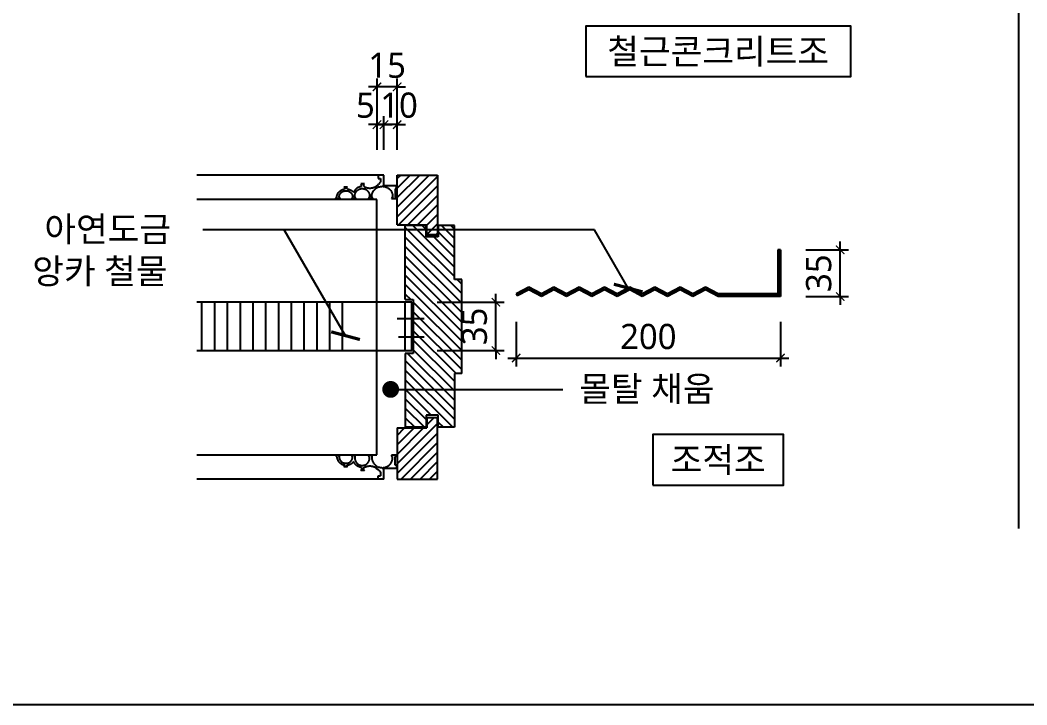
# Model space of a CAD drawing. Header units: inches. Extents: x 10 to 84110, y 29113 to 88513.
# Drawn here: x 15693 to 27660, y 29113 to 37258 of the extents above; entities that cross this region are included whole.
import ezdxf
from ezdxf.enums import TextEntityAlignment as Align

# ---------------------------------------------------------------- set-up
doc = ezdxf.new("R2010")
doc.units = ezdxf.units.IN
doc.header["$MEASUREMENT"] = 0
doc.layers.get('Defpoints').update_dxf_attribs({"color": 137})
for name, color, linetype in [('41', 7, 'Continuous'), ('DIM-INT', 7, 'Continuous'), ('ELE', 7, 'Continuous'), ('ELE-2', 2, 'Continuous'), ('ELE-7', 7, 'Continuous'), ('FF', 4, 'Continuous'), ('HATCH', 8, 'Continuous'), ('SYM-LEAD', 6, 'Continuous'), ('TEXT', 3, 'Continuous'), ('WA', 3, 'Continuous')]:
    doc.layers.add(name, color=color, linetype=linetype)
doc.styles.add('ARIAL', font='malgun.ttf')
doc.styles.add('굴림체(옥산)', font='malgun.ttf')
doc.styles.add('맑은고딕', font='malgun.ttf')
doc.dimstyles.new('CJA', dxfattribs={"dimscale": 300, "dimtxt": 2.7, "dimasz": 1, "dimexe": 2, "dimexo": 3, "dimgap": 1, "dimtad": 1, "dimdec": 0, "dimzin": 1, "dimdsep": 46, "dimlunit": 6, "dimtxsty": '굴림체(옥산)', "dimblk": 'CJDOT', "dimcen": 0.09, "dimdle": 1, "dimclrd": 256, "dimclre": 256, "dimclrt": 3, "dimadec": 0, "dimazin": 0, "dimtfac": 1, "dimtdec": 0, "dimtix": 1, "dimtmove": 2, "dimatfit": 3, "dimldrblk": 'CJDOT', "dimfxl": 1, "dimtolj": 1, "dimtzin": 1, "dimarcsym": 0})
doc.dimstyles.new('DIM-QD 1', dxfattribs={"dimtxt": 3, "dimasz": 1.5, "dimexe": 1, "dimexo": 0, "dimgap": 1, "dimtad": 1, "dimdec": 3, "dimdsep": 46, "dimtxsty": 'ARIAL', "dimblk1": 'ARCHTICK', "dimblk2": 'ARCHTICK', "dimsah": 1, "dimcen": 0, "dimclrd": 256, "dimclre": 256, "dimclrt": 3, "dimazin": 2, "dimtfac": 1, "dimtdec": 3, "dimtix": 1, "dimtmove": 2, "dimatfit": 3, "dimldrblk": 'ARCHTICK', "dimfxl": 1, "dimtolj": 1, "dimtzin": 0, "dimarcsym": 0})
pattern_1 = [(45, (8674.75, 340.36), (-56.56854, 56.56854), [])]

# ---------------------------------------------------------------- blocks, each defined once
blk = doc.blocks.new('_ARCHTICK')
at = {"color": 0, "linetype": 'ByBlock', "const_width": 0.15}
blk.add_lwpolyline([(-0.5, -0.5), (0.5, 0.5)], dxfattribs=at)
blk = doc.blocks.new('*D35')
at = {"layer": 'Defpoints', "color": 0, "transparency": 16777216}
for p in [(20351, 33903), (21348, 33903), (20351, 33327)]:
    blk.add_point(p, dxfattribs=at)
at = {"layer": 'DIM-INT', "color": 7, "lineweight": -2, "transparency": 16777216}
for p, q in [((21348, 33903), (21348, 34003)), ((20651, 33903), (21448, 33903)), ((21348, 33327), (21348, 33903)), ((20651, 33327), (21448, 33327)), ((21348, 33327), (21348, 33227))]:
    blk.add_line(p, q, dxfattribs=at)
at = {"layer": 'DIM-INT', "color": 7, "lineweight": -2, "transparency": 16777216, "xscale": 100, "yscale": 100, "zscale": 100}
for p, rotation in [((21348, 33903), 270), ((21348, 33327), 90)]:
    blk.add_blockref('_ARCHTICK', p, dxfattribs=dict(at, rotation=rotation))
at = {"layer": 'DIM-INT', "color": 3, "transparency": 16777216, "insert": (21093, 33615), "char_height": 300, "attachment_point": 5, "rotation": 90, "style": '맑은고딕'}
blk.add_mtext('\\A1;35', dxfattribs=at)
blk = doc.blocks.new('CJDOT')
blk.add_line((-2, 0), (2, 0))
at = {"const_width": 0.5}
blk.add_lwpolyline([(-0.25, 0, 1), (0.25, 0, 1)], format="xyb", close=True, dxfattribs=at)
blk = doc.blocks.new('*D36')
at = {"layer": 'Defpoints', "color": 0, "transparency": 16777216}
for p in [(24731, 34526), (25441, 34526), (24731, 33970)]:
    blk.add_point(p, dxfattribs=at)
at = {"layer": 'DIM-INT', "color": 7, "lineweight": -2, "transparency": 16777216}
for p, q in [((25441, 34526), (25441, 34626)), ((25031, 34526), (25541, 34526)), ((25441, 33970), (25441, 34526)), ((25031, 33970), (25541, 33970)), ((25441, 33970), (25441, 33870))]:
    blk.add_line(p, q, dxfattribs=at)
at = {"layer": 'DIM-INT', "color": 7, "lineweight": -2, "transparency": 16777216, "xscale": 100, "yscale": 100, "zscale": 100}
for p, rotation in [((25441, 34526), 270), ((25441, 33970), 90)]:
    blk.add_blockref('_ARCHTICK', p, dxfattribs=dict(at, rotation=rotation))
at = {"layer": 'DIM-INT', "color": 3, "transparency": 16777216, "insert": (25186, 34248), "char_height": 300, "attachment_point": 5, "rotation": 90, "style": '맑은고딕'}
blk.add_mtext('\\A1;35', dxfattribs=at)
blk = doc.blocks.new('*D37')
at = {"layer": 'Defpoints', "color": 0, "transparency": 16777216}
for p in [(21589, 33970), (24731, 33970), (24731, 33239)]:
    blk.add_point(p, dxfattribs=at)
at = {"layer": 'DIM-INT', "color": 7, "lineweight": -2, "transparency": 16777216}
for p, q in [((21589, 33670), (21589, 33139)), ((24731, 33670), (24731, 33139)), ((21489, 33239), (24831, 33239))]:
    blk.add_line(p, q, dxfattribs=at)
at = {"layer": 'DIM-INT', "color": 7, "lineweight": -2, "transparency": 16777216, "xscale": 100, "yscale": 100, "zscale": 100, "rotation": 180}
blk.add_blockref('_ARCHTICK', (21589, 33239), dxfattribs=at)
at = {"layer": 'DIM-INT', "color": 7, "lineweight": -2, "transparency": 16777216, "xscale": 100, "yscale": 100, "zscale": 100}
blk.add_blockref('_ARCHTICK', (24731, 33239), dxfattribs=at)
at = {"layer": 'DIM-INT', "color": 3, "transparency": 16777216, "insert": (23160, 33493), "char_height": 300, "attachment_point": 5, "style": '맑은고딕'}
blk.add_mtext('\\A1;200', dxfattribs=at)
blk = doc.blocks.new('*D40')
at = {"layer": 'Defpoints', "color": 0, "transparency": 16777216}
for p in [(20017, 36015), (19935, 35415), (20017, 35415)]:
    blk.add_point(p, dxfattribs=at)
at = {"layer": 'DIM-INT', "color": 7, "lineweight": -2, "transparency": 16777216}
for p, q in [((19935, 35715), (19935, 36115)), ((20017, 35715), (20017, 36115)), ((19935, 36015), (19835, 36015)), ((19935, 36015), (20017, 36015)), ((20017, 36015), (20117, 36015))]:
    blk.add_line(p, q, dxfattribs=at)
at = {"layer": 'DIM-INT', "color": 7, "lineweight": -2, "transparency": 16777216, "xscale": 100, "yscale": 100, "zscale": 100}
blk.add_blockref('_ARCHTICK', (19935, 36015), dxfattribs=at)
at = {"layer": 'DIM-INT', "color": 7, "lineweight": -2, "transparency": 16777216, "xscale": 100, "yscale": 100, "zscale": 100, "rotation": 180}
blk.add_blockref('_ARCHTICK', (20017, 36015), dxfattribs=at)
at = {"layer": 'DIM-INT', "color": 3, "transparency": 16777216, "insert": (19797, 36245), "char_height": 300, "attachment_point": 5, "style": '맑은고딕'}
blk.add_mtext('\\A1;5', dxfattribs=at)
blk = doc.blocks.new('*D41')
at = {"layer": 'Defpoints', "color": 0, "transparency": 16777216}
for p in [(20017, 36015), (20017, 35415), (20175, 35415)]:
    blk.add_point(p, dxfattribs=at)
at = {"layer": 'DIM-INT', "color": 7, "lineweight": -2, "transparency": 16777216}
for p, q in [((20017, 35715), (20017, 36115)), ((20175, 35715), (20175, 36115)), ((20017, 36015), (19917, 36015)), ((20175, 36015), (20017, 36015)), ((20175, 36015), (20275, 36015))]:
    blk.add_line(p, q, dxfattribs=at)
at = {"layer": 'DIM-INT', "color": 7, "lineweight": -2, "transparency": 16777216, "xscale": 100, "yscale": 100, "zscale": 100}
blk.add_blockref('_ARCHTICK', (20017, 36015), dxfattribs=at)
at = {"layer": 'DIM-INT', "color": 7, "lineweight": -2, "transparency": 16777216, "xscale": 100, "yscale": 100, "zscale": 100, "rotation": 180}
blk.add_blockref('_ARCHTICK', (20175, 36015), dxfattribs=at)
at = {"layer": 'DIM-INT', "color": 3, "transparency": 16777216, "insert": (20197, 36245), "char_height": 300, "attachment_point": 5, "style": '맑은고딕'}
blk.add_mtext('\\A1;10', dxfattribs=at)
blk = doc.blocks.new('*D42')
at = {"layer": 'Defpoints', "color": 0, "transparency": 16777216}
for p in [(19935, 36465), (19935, 35415), (20175, 35415)]:
    blk.add_point(p, dxfattribs=at)
at = {"layer": 'DIM-INT', "color": 7, "lineweight": -2, "transparency": 16777216}
for p, q in [((19935, 35715), (19935, 36565)), ((20175, 35715), (20175, 36565)), ((19935, 36465), (19835, 36465)), ((20175, 36465), (19935, 36465)), ((20175, 36465), (20275, 36465))]:
    blk.add_line(p, q, dxfattribs=at)
at = {"layer": 'DIM-INT', "color": 7, "lineweight": -2, "transparency": 16777216, "xscale": 100, "yscale": 100, "zscale": 100}
blk.add_blockref('_ARCHTICK', (19935, 36465), dxfattribs=at)
at = {"layer": 'DIM-INT', "color": 7, "lineweight": -2, "transparency": 16777216, "xscale": 100, "yscale": 100, "zscale": 100, "rotation": 180}
blk.add_blockref('_ARCHTICK', (20175, 36465), dxfattribs=at)
at = {"layer": 'DIM-INT', "color": 3, "transparency": 16777216, "insert": (20055, 36720), "char_height": 300, "attachment_point": 5, "style": '맑은고딕'}
blk.add_mtext('\\A1;15', dxfattribs=at)

msp = doc.modelspace()

# ---------------------------------------------------------------- hatches: boundary and pattern name
at = {"layer": 'HATCH'}
h = msp.add_hatch(dxfattribs=at)
h.set_pattern_fill('ANSI31', color=256, scale=640, style=0)
h.set_pattern_definition(pattern_1)
h.paths.add_polyline_path([(20654.6, 35414.6), (20654.6, 34702.6), (20526.6, 34702.6), (20526.6, 34822.6), (20174.6, 34822.6), (20174.6, 35414.6)])
h = msp.add_hatch(dxfattribs=at)
h.set_pattern_fill('ANSI31', color=256, scale=640, angle=90, style=0)
h.set_pattern_definition([(135, (8674.75, 340.36), (-56.56854, -56.56854), [])])
h.paths.add_polyline_path([(20942.6, 34174.6), (20854.6, 34174.6), (20854.6, 34814.6), (20662.6, 34814.6), (20662.6, 34678.6), (20518.6, 34678.6), (20518.6, 34814.6), (20270.6, 34814.6), (20270.6, 33934.6), (20366.6, 33934.6), (20366.6, 33294.6), (20270.6, 33294.6), (20270.6, 32414.6), (20518.6, 32414.6), (20518.6, 32558.6), (20662.6, 32558.6), (20662.6, 32414.6), (20854.6, 32414.6), (20854.6, 33054.6), (20942.6, 33054.6)])
h = msp.add_hatch(dxfattribs=at)
h.set_pattern_fill('ANSI31', color=256, scale=640, style=0)
h.set_pattern_definition(pattern_1)
h.paths.add_polyline_path([(20654.6, 31798.6), (20654.6, 32526.6), (20526.6, 32526.6), (20526.6, 32406.6), (20174.6, 32406.6), (20174.6, 31798.6)])

# ---------------------------------------------------------------- linework, layer by layer
at = {"layer": '41', "color": 7, "linetype": 'Continuous'}
for p, q in [((24730.5, 34526.2), (24699, 34526.2)), ((24699, 34526.2), (24699, 34001.9)), ((24730.5, 34526.2), (24730.5, 33970.4)), ((21738.8, 34080.8), (21588.8, 34001.9)), ((21588.8, 34001.9), (21601.8, 33977.2)), ((21738.8, 34049.3), (21601.8, 33977.2)), ((21888.8, 34001.9), (21738.8, 34080.8)), ((21888.8, 33970.4), (21738.8, 34049.3)), ((22038.7, 34080.8), (21888.8, 34001.9)), ((22038.7, 34049.3), (21888.8, 33970.4)), ((22188.7, 34001.9), (22038.7, 34080.8)), ((22188.7, 33970.4), (22038.7, 34049.3)), ((22338.7, 34080.8), (22188.7, 34001.9)), ((22338.7, 34049.3), (22188.7, 33970.4)), ((22488.7, 34001.9), (22338.7, 34080.8)), ((22488.7, 33970.4), (22338.7, 34049.3)), ((22638.6, 34080.8), (22488.7, 34001.9)), ((22638.6, 34049.3), (22488.7, 33970.4)), ((22788.6, 34001.9), (22638.6, 34080.8)), ((22788.6, 33970.4), (22638.6, 34049.3)), ((22938.6, 34080.8), (22788.6, 34001.9)), ((22938.6, 34049.3), (22788.6, 33970.4)), ((23088.6, 34001.9), (22938.6, 34080.8)), ((23088.6, 33970.4), (22938.6, 34049.3)), ((23238.6, 34080.8), (23088.6, 34001.9)), ((23238.6, 34049.3), (23088.6, 33970.4)), ((23388.6, 34001.9), (23238.6, 34080.8)), ((23388.6, 33970.4), (23238.6, 34049.3)), ((23538.6, 34080.8), (23388.6, 34001.9)), ((23538.6, 34049.3), (23388.6, 33970.4)), ((23688.6, 34001.9), (23538.6, 34080.8)), ((23688.6, 33970.4), (23538.6, 34049.3)), ((23838.6, 34080.8), (23688.6, 34001.9)), ((23838.6, 34049.3), (23688.6, 33970.4)), ((23988.5, 34001.9), (23838.6, 34080.8)), ((23988.5, 33970.4), (23838.6, 34049.3)), ((24699, 34001.9), (23988.5, 34001.9)), ((24730.5, 33970.4), (23988.5, 33970.4))]:
    msp.add_line(p, q, dxfattribs=at)
at = {"layer": '41', "color": 6, "linetype": 'Continuous'}
for p, q in [((24714.8, 33986.2), (24714.8, 34526.2)), ((21595.3, 33989.6), (21738.8, 34065.1)), ((21738.8, 34065.1), (21888.8, 33986.2)), ((21888.8, 33986.2), (22038.7, 34065.1)), ((22038.7, 34065.1), (22188.7, 33986.2)), ((22188.7, 33986.2), (22338.7, 34065.1)), ((22338.7, 34065.1), (22488.7, 33986.2)), ((22488.7, 33986.2), (22638.6, 34065.1)), ((22638.6, 34065.1), (22788.6, 33986.2)), ((22788.6, 33986.2), (22938.6, 34065.1)), ((22938.6, 34065.1), (23088.6, 33986.2)), ((23088.6, 33986.2), (23238.6, 34065.1)), ((23238.6, 34065.1), (23388.6, 33986.2)), ((23388.6, 33986.2), (23538.6, 34065.1)), ((23538.6, 34065.1), (23688.6, 33986.2)), ((23688.6, 33986.2), (23838.6, 34065.1)), ((23838.6, 34065.1), (23988.5, 33986.2)), ((23988.5, 33986.2), (24714.8, 33986.2))]:
    msp.add_line(p, q, dxfattribs=at)
at = {"layer": 'DIM-INT'}
msp.add_lwpolyline([(84109.5, 29112.7), (9.5, 29112.7), (9.5, 88512.7), (84109.5, 88512.7)], close=True, dxfattribs=at)
at = {"layer": 'ELE'}
for p, q in [((20014.6, 35414.6), (17794.6, 35414.6)), ((20014.6, 31798.6), (17794.6, 31798.6))]:
    msp.add_line(p, q, dxfattribs=at)
at = {"layer": 'ELE-2'}
msp.add_line((27559.5, 84412.7), (27559.5, 31212.7), dxfattribs=at)
at = {"layer": 'ELE-7'}
for points in [[(22415.5, 36586), (25565.5, 36586), (25565.5, 37186), (22415.5, 37186), (22415.5, 36586)], [(23215.5, 31728), (24765.5, 31728), (24765.5, 32328), (23215.5, 32328), (23215.5, 31728)]]:
    msp.add_lwpolyline(points, dxfattribs=at)
at = {"layer": 'FF', "color": 6}
for p, q in [((19742.6, 35310.6), (19750.6, 35298.6)), ((19786.6, 35310.6), (19742.6, 35310.6)), ((19774.6, 35298.6), (19786.6, 35310.6)), ((19946.6, 35298.6), (19954.6, 35302.6)), ((19950.6, 35414.6), (19950.6, 35374.6)), ((20014.6, 35414.6), (19950.6, 35414.6)), ((19950.6, 35374.6), (19974.6, 35374.6)), ((19954.6, 35302.6), (19958.6, 35310.6)), ((19958.6, 35310.6), (19962.6, 35314.6)), ((19962.6, 35314.6), (19966.6, 35318.6)), ((19966.6, 35318.6), (19970.6, 35326.6)), ((19970.6, 35326.6), (19974.6, 35330.6)), ((19974.6, 35374.6), (19974.6, 35330.6)), ((20014.6, 35286.6), (20014.6, 35414.6)), ((19462.6, 35174.6), (19466.6, 35182.6)), ((19466.6, 35186.6), (19470.6, 35190.6)), ((19466.6, 35182.6), (19466.6, 35186.6)), ((19470.6, 35194.6), (19474.6, 35202.6)), ((19470.6, 35190.6), (19470.6, 35194.6)), ((19474.6, 35202.6), (19478.6, 35206.6)), ((19478.6, 35206.6), (19482.6, 35210.6)), ((19482.6, 35210.6), (19486.6, 35214.6)), ((19486.6, 35214.6), (19490.6, 35218.6)), ((19490.6, 35218.6), (19494.6, 35222.6)), ((19490.6, 35178.6), (19494.6, 35182.6)), ((19494.6, 35222.6), (19498.6, 35226.6)), ((19494.6, 35186.6), (19498.6, 35190.6)), ((19494.6, 35182.6), (19494.6, 35186.6)), ((19498.6, 35226.6), (19502.6, 35226.6)), ((19498.6, 35190.6), (19498.6, 35194.6)), ((19498.6, 35194.6), (19502.6, 35194.6)), ((19502.6, 35226.6), (19506.6, 35230.6)), ((19502.6, 35194.6), (19506.6, 35198.6)), ((19506.6, 35230.6), (19510.6, 35234.6)), ((19506.6, 35202.6), (19510.6, 35206.6)), ((19506.6, 35198.6), (19506.6, 35202.6)), ((19510.6, 35234.6), (19514.6, 35238.6)), ((19510.6, 35206.6), (19514.6, 35206.6)), ((19514.6, 35238.6), (19518.6, 35238.6)), ((19514.6, 35210.6), (19518.6, 35214.6)), ((19514.6, 35206.6), (19514.6, 35210.6)), ((19518.6, 35238.6), (19522.6, 35242.6)), ((19518.6, 35214.6), (19522.6, 35214.6)), ((19522.6, 35242.6), (19530.6, 35242.6)), ((19522.6, 35214.6), (19526.6, 35218.6)), ((19526.6, 35218.6), (19530.6, 35218.6)), ((19530.6, 35242.6), (19534.6, 35246.6)), ((19530.6, 35218.6), (19534.6, 35222.6)), ((19534.6, 35246.6), (19546.6, 35246.6)), ((19534.6, 35222.6), (19542.6, 35222.6)), ((19542.6, 35270.6), (19550.6, 35262.6)), ((19582.6, 35270.6), (19542.6, 35270.6)), ((19542.6, 35222.6), (19546.6, 35226.6)), ((19550.6, 35250.6), (19546.6, 35246.6)), ((19546.6, 35226.6), (19586.6, 35226.6)), ((19550.6, 35262.6), (19550.6, 35250.6)), ((19574.6, 35262.6), (19582.6, 35270.6)), ((19574.6, 35250.6), (19574.6, 35262.6)), ((19582.6, 35250.6), (19574.6, 35250.6)), ((19582.6, 35250.6), (19586.6, 35246.6)), ((19586.6, 35246.6), (19598.6, 35246.6)), ((19586.6, 35226.6), (19590.6, 35222.6)), ((19590.6, 35222.6), (19598.6, 35222.6)), ((19598.6, 35246.6), (19602.6, 35242.6)), ((19598.6, 35222.6), (19602.6, 35218.6)), ((19602.6, 35242.6), (19610.6, 35242.6)), ((19602.6, 35218.6), (19606.6, 35218.6)), ((19606.6, 35218.6), (19606.6, 35214.6)), ((19606.6, 35214.6), (19610.6, 35214.6)), ((19610.6, 35242.6), (19614.6, 35238.6)), ((19610.6, 35214.6), (19614.6, 35210.6)), ((19614.6, 35238.6), (19618.6, 35238.6)), ((19614.6, 35210.6), (19618.6, 35206.6)), ((19618.6, 35238.6), (19622.6, 35234.6)), ((19618.6, 35206.6), (19622.6, 35206.6)), ((19622.6, 35234.6), (19626.6, 35230.6)), ((19622.6, 35206.6), (19622.6, 35202.6)), ((19622.6, 35202.6), (19626.6, 35198.6)), ((19626.6, 35230.6), (19634.6, 35230.6)), ((19626.6, 35198.6), (19630.6, 35194.6)), ((19630.6, 35194.6), (19630.6, 35190.6)), ((19630.6, 35190.6), (19634.6, 35190.6)), ((19634.6, 35230.6), (19638.6, 35226.6)), ((19634.6, 35190.6), (19634.6, 35186.6)), ((19634.6, 35186.6), (19638.6, 35182.6)), ((19638.6, 35226.6), (19646.6, 35218.6)), ((19638.6, 35182.6), (19638.6, 35174.6)), ((19646.6, 35218.6), (19650.6, 35214.6)), ((19650.6, 35214.6), (19654.6, 35210.6)), ((19658.6, 35210.6), (19654.6, 35206.6)), ((19654.6, 35210.6), (19654.6, 35206.6)), ((19662.6, 35222.6), (19658.6, 35214.6)), ((19658.6, 35214.6), (19658.6, 35210.6)), ((19670.6, 35230.6), (19662.6, 35222.6)), ((19674.6, 35238.6), (19670.6, 35234.6)), ((19670.6, 35234.6), (19670.6, 35230.6)), ((19670.6, 35182.6), (19674.6, 35186.6)), ((19670.6, 35150.6), (19670.6, 35182.6)), ((19678.6, 35242.6), (19674.6, 35238.6)), ((19674.6, 35194.6), (19678.6, 35198.6)), ((19674.6, 35186.6), (19674.6, 35194.6)), ((19682.6, 35246.6), (19678.6, 35242.6)), ((19678.6, 35202.6), (19682.6, 35206.6)), ((19678.6, 35198.6), (19678.6, 35202.6)), ((19686.6, 35250.6), (19682.6, 35246.6)), ((19682.6, 35210.6), (19686.6, 35214.6)), ((19682.6, 35206.6), (19682.6, 35210.6)), ((19690.6, 35254.6), (19686.6, 35250.6)), ((19686.6, 35214.6), (19690.6, 35218.6)), ((19694.6, 35258.6), (19690.6, 35254.6)), ((19690.6, 35222.6), (19698.6, 35230.6)), ((19690.6, 35218.6), (19690.6, 35222.6)), ((19698.6, 35258.6), (19694.6, 35258.6)), ((19702.6, 35262.6), (19698.6, 35258.6)), ((19698.6, 35230.6), (19702.6, 35234.6)), ((19710.6, 35266.6), (19702.6, 35262.6)), ((19702.6, 35234.6), (19706.6, 35234.6)), ((19706.6, 35234.6), (19714.6, 35242.6)), ((19714.6, 35266.6), (19710.6, 35266.6)), ((19718.6, 35270.6), (19714.6, 35266.6)), ((19714.6, 35242.6), (19718.6, 35242.6)), ((19722.6, 35270.6), (19718.6, 35270.6)), ((19718.6, 35242.6), (19722.6, 35246.6)), ((19730.6, 35274.6), (19722.6, 35270.6)), ((19722.6, 35246.6), (19726.6, 35246.6)), ((19726.6, 35246.6), (19730.6, 35250.6)), ((19738.6, 35274.6), (19730.6, 35274.6)), ((19730.6, 35250.6), (19742.6, 35250.6)), ((19746.6, 35278.6), (19738.6, 35274.6)), ((19742.6, 35250.6), (19746.6, 35254.6)), ((19750.6, 35278.6), (19746.6, 35278.6)), ((19746.6, 35254.6), (19770.6, 35254.6)), ((19750.6, 35278.6), (19750.6, 35298.6)), ((19770.6, 35254.6), (19774.6, 35250.6)), ((19774.6, 35298.6), (19774.6, 35290.6)), ((19774.6, 35290.6), (19778.6, 35286.6)), ((19774.6, 35250.6), (19786.6, 35250.6)), ((19778.6, 35286.6), (19778.6, 35282.6)), ((19778.6, 35282.6), (19782.6, 35278.6)), ((19782.6, 35278.6), (19786.6, 35278.6)), ((19786.6, 35278.6), (19786.6, 35274.6)), ((19786.6, 35274.6), (19790.6, 35274.6)), ((19786.6, 35250.6), (19794.6, 35246.6)), ((19790.6, 35274.6), (19790.6, 35270.6)), ((19790.6, 35270.6), (19798.6, 35270.6)), ((19794.6, 35246.6), (19798.6, 35246.6)), ((19798.6, 35270.6), (19806.6, 35266.6)), ((19798.6, 35246.6), (19802.6, 35242.6)), ((19802.6, 35242.6), (19806.6, 35242.6)), ((19806.6, 35266.6), (19814.6, 35266.6)), ((19806.6, 35242.6), (19810.6, 35238.6)), ((19810.6, 35238.6), (19814.6, 35234.6)), ((19814.6, 35266.6), (19818.6, 35262.6)), ((19814.6, 35234.6), (19818.6, 35230.6)), ((19818.6, 35262.6), (19834.6, 35262.6)), ((19818.6, 35230.6), (19822.6, 35226.6)), ((19822.6, 35226.6), (19830.6, 35218.6)), ((19830.6, 35218.6), (19830.6, 35214.6)), ((19830.6, 35214.6), (19834.6, 35210.6)), ((19834.6, 35262.6), (19838.6, 35258.6)), ((19834.6, 35210.6), (19838.6, 35206.6)), ((19838.6, 35258.6), (19862.6, 35258.6)), ((19838.6, 35206.6), (19838.6, 35202.6)), ((19838.6, 35202.6), (19842.6, 35198.6)), ((19842.6, 35198.6), (19842.6, 35190.6)), ((19842.6, 35190.6), (19846.6, 35186.6)), ((19846.6, 35186.6), (19846.6, 35150.6)), ((19862.6, 35258.6), (19866.6, 35262.6)), ((19866.6, 35262.6), (19882.6, 35262.6)), ((19874.6, 35182.6), (19878.6, 35186.6)), ((19874.6, 35150.6), (19874.6, 35182.6)), ((19878.6, 35194.6), (19882.6, 35198.6)), ((19878.6, 35186.6), (19878.6, 35194.6)), ((19882.6, 35262.6), (19890.6, 35266.6)), ((19882.6, 35202.6), (19886.6, 35210.6)), ((19882.6, 35198.6), (19882.6, 35202.6)), ((19886.6, 35214.6), (19890.6, 35218.6)), ((19886.6, 35210.6), (19886.6, 35214.6)), ((19890.6, 35266.6), (19894.6, 35266.6)), ((19890.6, 35218.6), (19894.6, 35226.6)), ((19894.6, 35266.6), (19902.6, 35270.6)), ((19894.6, 35226.6), (19898.6, 35230.6)), ((19898.6, 35230.6), (19902.6, 35234.6)), ((19902.6, 35270.6), (19906.6, 35270.6)), ((19902.6, 35234.6), (19906.6, 35238.6)), ((19906.6, 35270.6), (19914.6, 35274.6)), ((19906.6, 35238.6), (19910.6, 35242.6)), ((19910.6, 35242.6), (19914.6, 35246.6)), ((19914.6, 35274.6), (19922.6, 35278.6)), ((19914.6, 35246.6), (19918.6, 35250.6)), ((19918.6, 35250.6), (19922.6, 35254.6)), ((19922.6, 35278.6), (19926.6, 35282.6)), ((19922.6, 35254.6), (19926.6, 35258.6)), ((19926.6, 35282.6), (19930.6, 35286.6)), ((19926.6, 35258.6), (19930.6, 35262.6)), ((19930.6, 35286.6), (19938.6, 35290.6)), ((19930.6, 35262.6), (19938.6, 35266.6)), ((19938.6, 35290.6), (19942.6, 35294.6)), ((19938.6, 35266.6), (19942.6, 35266.6)), ((19942.6, 35294.6), (19946.6, 35298.6)), ((19942.6, 35266.6), (19946.6, 35270.6)), ((19946.6, 35270.6), (19954.6, 35274.6)), ((19954.6, 35274.6), (19966.6, 35274.6)), ((19966.6, 35274.6), (19970.6, 35278.6)), ((19970.6, 35278.6), (19990.6, 35278.6)), ((19990.6, 35278.6), (19994.6, 35282.6)), ((19994.6, 35282.6), (20002.6, 35282.6)), ((20002.6, 35282.6), (20006.6, 35278.6)), ((20006.6, 35278.6), (20026.6, 35278.6)), ((20174.6, 35286.6), (20014.6, 35286.6)), ((20026.6, 35278.6), (20030.6, 35274.6)), ((20030.6, 35274.6), (20034.6, 35274.6)), ((20034.6, 35274.6), (20042.6, 35270.6)), ((20042.6, 35270.6), (20046.6, 35270.6)), ((20046.6, 35270.6), (20054.6, 35266.6)), ((20054.6, 35266.6), (20058.6, 35266.6)), ((20058.6, 35266.6), (20066.6, 35258.6)), ((20066.6, 35258.6), (20074.6, 35254.6)), ((20074.6, 35254.6), (20078.6, 35250.6)), ((20078.6, 35250.6), (20082.6, 35246.6)), ((20082.6, 35246.6), (20086.6, 35242.6)), ((20086.6, 35242.6), (20090.6, 35238.6)), ((20090.6, 35238.6), (20094.6, 35234.6)), ((20094.6, 35234.6), (20098.6, 35230.6)), ((20098.6, 35230.6), (20102.6, 35222.6)), ((20102.6, 35222.6), (20102.6, 35218.6)), ((20102.6, 35218.6), (20106.6, 35214.6)), ((20106.6, 35214.6), (20110.6, 35206.6)), ((20110.6, 35206.6), (20110.6, 35202.6)), ((20110.6, 35202.6), (20114.6, 35198.6)), ((20114.6, 35198.6), (20114.6, 35190.6)), ((20114.6, 35190.6), (20118.6, 35186.6)), ((20118.6, 35186.6), (20118.6, 35150.6)), ((20166.6, 35250.6), (20150.6, 35250.6)), ((20150.6, 35250.6), (20150.6, 35150.6)), ((20166.6, 35250.6), (20166.6, 35286.6)), ((19458.6, 35150.6), (19442.6, 35130.6)), ((19494.6, 35130.6), (19442.6, 35130.6)), ((19458.6, 35166.6), (19462.6, 35170.6)), ((19458.6, 35150.6), (19458.6, 35166.6)), ((19462.6, 35170.6), (19462.6, 35174.6)), ((19486.6, 35166.6), (19490.6, 35170.6)), ((19486.6, 35150.6), (19486.6, 35166.6)), ((19486.6, 35150.6), (19494.6, 35130.6)), ((19490.6, 35170.6), (19490.6, 35178.6)), ((19642.6, 35150.6), (19634.6, 35130.6)), ((19678.6, 35130.6), (19634.6, 35130.6)), ((19638.6, 35174.6), (19642.6, 35170.6)), ((19642.6, 35170.6), (19642.6, 35150.6)), ((19670.6, 35150.6), (19678.6, 35130.6)), ((19846.6, 35150.6), (19834.6, 35130.6)), ((19882.6, 35130.6), (19834.6, 35130.6)), ((19874.6, 35150.6), (19882.6, 35130.6)), ((20118.6, 35150.6), (20106.6, 35130.6)), ((20166.6, 35130.6), (20106.6, 35130.6)), ((20150.6, 35150.6), (20166.6, 35130.6)), ((19458.6, 32062.6), (19442.6, 32082.6)), ((19494.6, 32082.6), (19442.6, 32082.6)), ((19486.6, 32062.6), (19494.6, 32082.6)), ((19642.6, 32062.6), (19634.6, 32082.6)), ((19678.6, 32082.6), (19634.6, 32082.6)), ((19670.6, 32062.6), (19678.6, 32082.6)), ((19846.6, 32062.6), (19834.6, 32082.6)), ((19882.6, 32082.6), (19834.6, 32082.6)), ((19874.6, 32062.6), (19882.6, 32082.6)), ((20118.6, 32062.6), (20106.6, 32082.6)), ((20166.6, 32082.6), (20106.6, 32082.6)), ((20150.6, 32062.6), (20166.6, 32082.6)), ((19458.6, 32062.6), (19458.6, 32046.6)), ((19458.6, 32046.6), (19462.6, 32042.6)), ((19462.6, 32042.6), (19462.6, 32038.6)), ((19462.6, 32038.6), (19466.6, 32030.6)), ((19466.6, 32030.6), (19466.6, 32026.6)), ((19466.6, 32026.6), (19470.6, 32022.6)), ((19470.6, 32022.6), (19470.6, 32018.6)), ((19470.6, 32018.6), (19474.6, 32010.6)), ((19474.6, 32010.6), (19478.6, 32006.6)), ((19478.6, 32006.6), (19482.6, 32002.6)), ((19482.6, 32002.6), (19486.6, 31998.6)), ((19486.6, 32062.6), (19486.6, 32046.6)), ((19486.6, 32046.6), (19490.6, 32042.6)), ((19486.6, 31998.6), (19490.6, 31994.6)), ((19490.6, 32042.6), (19490.6, 32034.6)), ((19490.6, 32034.6), (19494.6, 32030.6)), ((19490.6, 31994.6), (19494.6, 31990.6)), ((19494.6, 32030.6), (19494.6, 32026.6)), ((19494.6, 32026.6), (19498.6, 32022.6)), ((19494.6, 31990.6), (19498.6, 31986.6)), ((19498.6, 32022.6), (19498.6, 32018.6)), ((19498.6, 32018.6), (19502.6, 32018.6)), ((19498.6, 31986.6), (19502.6, 31986.6)), ((19502.6, 32018.6), (19506.6, 32014.6)), ((19502.6, 31986.6), (19506.6, 31982.6)), ((19506.6, 32014.6), (19506.6, 32010.6)), ((19506.6, 32010.6), (19510.6, 32006.6)), ((19506.6, 31982.6), (19510.6, 31978.6)), ((19510.6, 32006.6), (19514.6, 32006.6)), ((19510.6, 31978.6), (19514.6, 31974.6)), ((19514.6, 32006.6), (19514.6, 32002.6)), ((19514.6, 32002.6), (19518.6, 31998.6)), ((19514.6, 31974.6), (19518.6, 31974.6)), ((19518.6, 31998.6), (19522.6, 31998.6)), ((19518.6, 31974.6), (19522.6, 31970.6)), ((19522.6, 31998.6), (19526.6, 31994.6)), ((19522.6, 31970.6), (19530.6, 31970.6)), ((19526.6, 31994.6), (19530.6, 31994.6)), ((19530.6, 31994.6), (19534.6, 31990.6)), ((19530.6, 31970.6), (19534.6, 31966.6)), ((19534.6, 31990.6), (19542.6, 31990.6)), ((19534.6, 31966.6), (19546.6, 31966.6)), ((19542.6, 31990.6), (19546.6, 31986.6)), ((19546.6, 31986.6), (19586.6, 31986.6)), ((19550.6, 31962.6), (19546.6, 31966.6)), ((19550.6, 31950.6), (19550.6, 31962.6)), ((19574.6, 31962.6), (19574.6, 31950.6)), ((19582.6, 31962.6), (19574.6, 31962.6)), ((19582.6, 31962.6), (19586.6, 31966.6)), ((19586.6, 31986.6), (19590.6, 31990.6)), ((19586.6, 31966.6), (19598.6, 31966.6)), ((19590.6, 31990.6), (19598.6, 31990.6)), ((19598.6, 31990.6), (19602.6, 31994.6)), ((19598.6, 31966.6), (19602.6, 31970.6)), ((19602.6, 31994.6), (19606.6, 31994.6)), ((19602.6, 31970.6), (19610.6, 31970.6)), ((19606.6, 31998.6), (19610.6, 31998.6)), ((19606.6, 31994.6), (19606.6, 31998.6)), ((19610.6, 31998.6), (19614.6, 32002.6)), ((19610.6, 31970.6), (19614.6, 31974.6)), ((19614.6, 32002.6), (19618.6, 32006.6)), ((19614.6, 31974.6), (19618.6, 31974.6)), ((19618.6, 32006.6), (19622.6, 32006.6)), ((19618.6, 31974.6), (19622.6, 31978.6)), ((19622.6, 32010.6), (19626.6, 32014.6)), ((19622.6, 32006.6), (19622.6, 32010.6)), ((19622.6, 31978.6), (19626.6, 31982.6)), ((19626.6, 32014.6), (19630.6, 32018.6)), ((19626.6, 31982.6), (19634.6, 31982.6)), ((19630.6, 32022.6), (19634.6, 32022.6)), ((19630.6, 32018.6), (19630.6, 32022.6)), ((19634.6, 32026.6), (19638.6, 32030.6)), ((19634.6, 32022.6), (19634.6, 32026.6)), ((19634.6, 31982.6), (19638.6, 31986.6)), ((19638.6, 32038.6), (19642.6, 32042.6)), ((19638.6, 32030.6), (19638.6, 32038.6)), ((19638.6, 31986.6), (19646.6, 31994.6)), ((19642.6, 32042.6), (19642.6, 32062.6)), ((19646.6, 31994.6), (19654.6, 32002.6)), ((19658.6, 32002.6), (19654.6, 32006.6)), ((19654.6, 32002.6), (19654.6, 32006.6)), ((19658.6, 31998.6), (19658.6, 32002.6)), ((19662.6, 31990.6), (19658.6, 31998.6)), ((19670.6, 31982.6), (19662.6, 31990.6)), ((19670.6, 32062.6), (19670.6, 32030.6)), ((19670.6, 32030.6), (19674.6, 32026.6)), ((19670.6, 31978.6), (19670.6, 31982.6)), ((19674.6, 31974.6), (19670.6, 31978.6)), ((19674.6, 32026.6), (19674.6, 32018.6)), ((19674.6, 32018.6), (19678.6, 32014.6)), ((19678.6, 31970.6), (19674.6, 31974.6)), ((19678.6, 32014.6), (19678.6, 32010.6)), ((19678.6, 32010.6), (19682.6, 32006.6)), ((19682.6, 31966.6), (19678.6, 31970.6)), ((19682.6, 32006.6), (19682.6, 32002.6)), ((19682.6, 32002.6), (19686.6, 31998.6)), ((19686.6, 31962.6), (19682.6, 31966.6)), ((19686.6, 31998.6), (19690.6, 31994.6)), ((19690.6, 31958.6), (19686.6, 31962.6)), ((19690.6, 31994.6), (19690.6, 31990.6)), ((19690.6, 31990.6), (19698.6, 31982.6)), ((19694.6, 31954.6), (19690.6, 31958.6)), ((19698.6, 31954.6), (19694.6, 31954.6)), ((19698.6, 31982.6), (19702.6, 31978.6)), ((19702.6, 31950.6), (19698.6, 31954.6)), ((19702.6, 31978.6), (19706.6, 31978.6)), ((19706.6, 31978.6), (19710.6, 31974.6)), ((19710.6, 31974.6), (19714.6, 31970.6)), ((19714.6, 31970.6), (19718.6, 31970.6)), ((19718.6, 31970.6), (19722.6, 31966.6)), ((19722.6, 31966.6), (19726.6, 31966.6)), ((19726.6, 31966.6), (19730.6, 31962.6)), ((19730.6, 31962.6), (19742.6, 31962.6)), ((19742.6, 31962.6), (19746.6, 31958.6)), ((19746.6, 31958.6), (19770.6, 31958.6)), ((19770.6, 31958.6), (19774.6, 31962.6)), ((19774.6, 31962.6), (19786.6, 31962.6)), ((19786.6, 31962.6), (19794.6, 31966.6)), ((19794.6, 31966.6), (19798.6, 31966.6)), ((19798.6, 31966.6), (19802.6, 31970.6)), ((19802.6, 31970.6), (19806.6, 31970.6)), ((19806.6, 31970.6), (19814.6, 31978.6)), ((19814.6, 31978.6), (19818.6, 31982.6)), ((19818.6, 31982.6), (19822.6, 31986.6)), ((19822.6, 31986.6), (19830.6, 31994.6)), ((19830.6, 31998.6), (19834.6, 32002.6)), ((19830.6, 31994.6), (19830.6, 31998.6)), ((19834.6, 32002.6), (19838.6, 32006.6)), ((19834.6, 31950.6), (19838.6, 31954.6)), ((19838.6, 32010.6), (19842.6, 32014.6)), ((19838.6, 32006.6), (19838.6, 32010.6)), ((19838.6, 31954.6), (19862.6, 31954.6)), ((19842.6, 32022.6), (19846.6, 32026.6)), ((19842.6, 32014.6), (19842.6, 32022.6)), ((19846.6, 32026.6), (19846.6, 32062.6)), ((19862.6, 31954.6), (19866.6, 31950.6)), ((19874.6, 32062.6), (19874.6, 32030.6)), ((19874.6, 32030.6), (19878.6, 32026.6)), ((19878.6, 32026.6), (19878.6, 32018.6)), ((19878.6, 32018.6), (19882.6, 32014.6)), ((19882.6, 32014.6), (19882.6, 32010.6)), ((19882.6, 32010.6), (19886.6, 32002.6)), ((19886.6, 32002.6), (19886.6, 31998.6)), ((19886.6, 31998.6), (19890.6, 31994.6)), ((19890.6, 31994.6), (19894.6, 31986.6)), ((19894.6, 31986.6), (19898.6, 31982.6)), ((19898.6, 31982.6), (19902.6, 31978.6)), ((19902.6, 31978.6), (19914.6, 31966.6)), ((19914.6, 31966.6), (19918.6, 31962.6)), ((19918.6, 31962.6), (19926.6, 31954.6)), ((19926.6, 31954.6), (19930.6, 31950.6)), ((20062.6, 31950.6), (20066.6, 31954.6)), ((20066.6, 31954.6), (20074.6, 31958.6)), ((20074.6, 31958.6), (20086.6, 31970.6)), ((20086.6, 31970.6), (20090.6, 31974.6)), ((20090.6, 31974.6), (20094.6, 31978.6)), ((20094.6, 31978.6), (20098.6, 31982.6)), ((20098.6, 31982.6), (20102.6, 31990.6)), ((20102.6, 31994.6), (20106.6, 31998.6)), ((20102.6, 31990.6), (20102.6, 31994.6)), ((20106.6, 31998.6), (20110.6, 32006.6)), ((20110.6, 32010.6), (20114.6, 32014.6)), ((20110.6, 32006.6), (20110.6, 32010.6)), ((20114.6, 32022.6), (20118.6, 32026.6)), ((20114.6, 32014.6), (20114.6, 32022.6)), ((20118.6, 32026.6), (20118.6, 32062.6)), ((20150.6, 31962.6), (20150.6, 32062.6)), ((20166.6, 31962.6), (20150.6, 31962.6)), ((20166.6, 31962.6), (20166.6, 31926.6)), ((19542.6, 31942.6), (19550.6, 31950.6)), ((19582.6, 31942.6), (19542.6, 31942.6)), ((19574.6, 31950.6), (19582.6, 31942.6)), ((19710.6, 31946.6), (19702.6, 31950.6)), ((19714.6, 31946.6), (19710.6, 31946.6)), ((19718.6, 31942.6), (19714.6, 31946.6)), ((19722.6, 31942.6), (19718.6, 31942.6)), ((19730.6, 31938.6), (19722.6, 31942.6)), ((19738.6, 31938.6), (19730.6, 31938.6)), ((19746.6, 31934.6), (19738.6, 31938.6)), ((19742.6, 31902.6), (19750.6, 31914.6)), ((19786.6, 31902.6), (19742.6, 31902.6)), ((19750.6, 31934.6), (19746.6, 31934.6)), ((19750.6, 31934.6), (19750.6, 31914.6)), ((19774.6, 31922.6), (19778.6, 31926.6)), ((19774.6, 31914.6), (19774.6, 31922.6)), ((19774.6, 31914.6), (19786.6, 31902.6)), ((19778.6, 31930.6), (19782.6, 31934.6)), ((19778.6, 31926.6), (19778.6, 31930.6)), ((19782.6, 31934.6), (19786.6, 31934.6)), ((19786.6, 31938.6), (19790.6, 31938.6)), ((19786.6, 31934.6), (19786.6, 31938.6)), ((19790.6, 31942.6), (19798.6, 31942.6)), ((19790.6, 31938.6), (19790.6, 31942.6)), ((19798.6, 31942.6), (19806.6, 31946.6)), ((19806.6, 31946.6), (19814.6, 31946.6)), ((19814.6, 31946.6), (19818.6, 31950.6)), ((19818.6, 31950.6), (19834.6, 31950.6)), ((19866.6, 31950.6), (19882.6, 31950.6)), ((19882.6, 31950.6), (19890.6, 31946.6)), ((19890.6, 31946.6), (19894.6, 31946.6)), ((19894.6, 31946.6), (19902.6, 31942.6)), ((19902.6, 31942.6), (19906.6, 31942.6)), ((19906.6, 31942.6), (19922.6, 31934.6)), ((19922.6, 31934.6), (19930.6, 31926.6)), ((19930.6, 31950.6), (19938.6, 31946.6)), ((19930.6, 31926.6), (19938.6, 31922.6)), ((19938.6, 31946.6), (19942.6, 31946.6)), ((19938.6, 31922.6), (19942.6, 31918.6)), ((19942.6, 31946.6), (19946.6, 31942.6)), ((19942.6, 31918.6), (19946.6, 31914.6)), ((19946.6, 31942.6), (19954.6, 31938.6)), ((19946.6, 31914.6), (19954.6, 31910.6)), ((19950.6, 31798.6), (19950.6, 31838.6)), ((19950.6, 31838.6), (19974.6, 31838.6)), ((19954.6, 31938.6), (19966.6, 31938.6)), ((19954.6, 31910.6), (19958.6, 31902.6)), ((19958.6, 31902.6), (19966.6, 31894.6)), ((19966.6, 31938.6), (19970.6, 31934.6)), ((19966.6, 31894.6), (19970.6, 31886.6)), ((19970.6, 31934.6), (19990.6, 31934.6)), ((19970.6, 31886.6), (19974.6, 31882.6)), ((19974.6, 31882.6), (19974.6, 31838.6)), ((19990.6, 31934.6), (19994.6, 31930.6)), ((19994.6, 31930.6), (20002.6, 31930.6)), ((20002.6, 31930.6), (20006.6, 31934.6)), ((20006.6, 31934.6), (20026.6, 31934.6)), ((20014.6, 31798.6), (20014.6, 31926.6)), ((20174.6, 31926.6), (20014.6, 31926.6)), ((20026.6, 31934.6), (20030.6, 31938.6)), ((20030.6, 31938.6), (20034.6, 31938.6)), ((20034.6, 31938.6), (20042.6, 31942.6)), ((20042.6, 31942.6), (20046.6, 31942.6)), ((20046.6, 31942.6), (20054.6, 31946.6)), ((20054.6, 31946.6), (20058.6, 31946.6)), ((20058.6, 31946.6), (20062.6, 31950.6)), ((20014.6, 31798.6), (19950.6, 31798.6))]:
    msp.add_line(p, q, dxfattribs=at)
at = {"layer": 'FF'}
for p, q in [((20174.6, 35414.6), (20654.6, 35414.6)), ((20174.6, 34822.6), (20174.6, 35414.6)), ((20654.6, 35414.6), (20654.6, 34702.6)), ((20174.6, 34822.6), (20526.6, 34822.6)), ((20270.6, 33934.6), (20270.6, 34814.6)), ((20518.6, 34814.6), (20270.6, 34814.6)), ((20518.6, 34678.6), (20518.6, 34814.6)), ((20526.6, 34702.6), (20526.6, 34822.6)), ((20854.6, 34814.6), (20662.6, 34814.6)), ((20662.6, 34814.6), (20662.6, 34678.6)), ((20854.6, 34174.6), (20854.6, 34814.6)), ((20662.6, 34678.6), (20518.6, 34678.6)), ((20654.6, 34702.6), (20526.6, 34702.6)), ((20942.6, 34174.6), (20854.6, 34174.6)), ((20942.6, 33054.6), (20942.6, 34174.6)), ((20350.6, 33902.6), (17794.6, 33902.6)), ((17854.6, 33326.6), (17854.6, 33902.6)), ((18006.6, 33326.6), (18006.6, 33902.6)), ((18158.6, 33326.6), (18158.6, 33902.6)), ((18310.6, 33326.6), (18310.6, 33902.6)), ((18462.6, 33326.6), (18462.6, 33902.6)), ((18614.6, 33326.6), (18614.6, 33902.6)), ((18766.6, 33326.6), (18766.6, 33902.6)), ((18918.6, 33326.6), (18918.6, 33902.6)), ((19070.6, 33326.6), (19070.6, 33902.6)), ((19222.6, 33326.6), (19222.6, 33902.6)), ((19374.6, 33326.6), (19374.6, 33902.6)), ((19526.6, 33326.6), (19526.6, 33902.6)), ((20270.6, 33934.6), (20366.6, 33934.6)), ((20270.6, 33326.6), (20270.6, 33902.6)), ((20350.6, 33326.6), (20350.6, 33902.6)), ((20366.6, 33934.6), (20366.6, 33294.6)), ((20174.6, 33710.6), (20494.6, 33710.6)), ((20494.6, 33486.6), (20190.6, 33486.6)), ((17794.6, 33326.6), (20350.6, 33326.6)), ((20270.6, 33294.6), (20270.6, 32414.6)), ((20366.6, 33294.6), (20270.6, 33294.6)), ((20854.6, 33054.6), (20854.6, 32414.6)), ((20942.6, 33054.6), (20854.6, 33054.6)), ((20518.6, 32558.6), (20518.6, 32414.6)), ((20662.6, 32558.6), (20518.6, 32558.6)), ((20662.6, 32414.6), (20662.6, 32558.6)), ((20526.6, 32526.6), (20526.6, 32406.6)), ((20654.6, 32526.6), (20526.6, 32526.6)), ((20654.6, 31798.6), (20654.6, 32526.6)), ((20174.6, 32406.6), (20174.6, 31798.6)), ((20174.6, 32406.6), (20526.6, 32406.6)), ((20518.6, 32414.6), (20270.6, 32414.6)), ((20854.6, 32414.6), (20662.6, 32414.6)), ((20174.6, 31798.6), (20654.6, 31798.6))]:
    msp.add_line(p, q, dxfattribs=at)
at = {"layer": 'WA'}
for p, q in [((19934.6, 35126.6), (17794.6, 35126.6)), ((19934.6, 32086.6), (19934.6, 35126.6)), ((17794.6, 32086.6), (19934.6, 32086.6))]:
    msp.add_line(p, q, dxfattribs=at)

# ---------------------------------------------------------------- texts
at = {"layer": 'TEXT', "style": '맑은고딕'}
for s, p in [('철근콘크리트조', (23990.5, 36886)), ('조적조', (23990.5, 32028))]:
    msp.add_text(s, height=300, dxfattribs=at).set_placement(p, align=Align.MIDDLE_CENTER)
at = {"layer": 'TEXT', "color": 3, "style": '맑은고딕'}
for s, p in [('아연도금', (15981.4, 34622)), ('앙카 철물', (15837.6, 34122)), ('몰탈 채움', (22338.9, 32722.5))]:
    msp.add_text(s, height=300, dxfattribs=at).set_placement(p)

# ---------------------------------------------------------------- dimensions: what is measured, and where the dimension line sits
at = {"layer": 'DIM-INT'}
for p1, p2, distance, text, picture, middle in [((20174.6, 35414.6), (19934.6, 35414.6), -1050, '15', '*D42', (20054.6, 36720.4)), ((20350.6, 33326.6), (20350.6, 33902.6), -997.8, '35', '*D35', (21093.4, 33614.6))]:
    dim = msp.add_aligned_dim(p1=p1, p2=p2, distance=distance, text=text, dimstyle='CJA', override={"dimscale": 100, "dimtxt": 3, "dimexe": 1, "dimlunit": 2, "dimtxsty": '맑은고딕', "dimblk1": 'ARCHTICK', "dimblk2": 'ARCHTICK', "dimsah": 1, "dimclrd": 7, "dimclre": 7}, dxfattribs=at)
    dim.commit()
    dim.dimension.update_dxf_attribs({"geometry": picture, "text_midpoint": middle})
for p1, angle, text, picture, middle in [((19934.6, 35414.6), 0, '5', '*D40', (19797.3, 36244.5)), ((20174.6, 35414.6), 180, '10', '*D41', (20197.3, 36244.5))]:
    dim = msp.add_linear_dim(base=(20017.3, 36014.6), p1=p1, p2=(20017.3, 35414.6), angle=angle, text=text, dimstyle='CJA', override={"dimscale": 100, "dimtxt": 3, "dimexe": 1, "dimlunit": 2, "dimtxsty": '맑은고딕', "dimblk1": 'ARCHTICK', "dimblk2": 'ARCHTICK', "dimsah": 1, "dimclrd": 7, "dimclre": 7}, dxfattribs=at)
    dim.commit()
    dim.dimension.update_dxf_attribs({"geometry": picture, "text_midpoint": middle, "dimtype": 161})
dim = msp.add_linear_dim(base=(25440.5, 34526.2), p1=(24730.5, 33970.4), p2=(24730.5, 34526.2), angle=90, text='35', dimstyle='CJA', override={"dimscale": 100, "dimtxt": 3, "dimexe": 1, "dimlunit": 2, "dimtxsty": '맑은고딕', "dimblk1": 'ARCHTICK', "dimblk2": 'ARCHTICK', "dimsah": 1, "dimclrd": 7, "dimclre": 7}, dxfattribs=at)
dim.commit()
dim.dimension.update_dxf_attribs({"geometry": '*D36', "text_midpoint": (25185.5, 34248.3)})
dim = msp.add_linear_dim(base=(24730.5, 33238.5), p1=(21588.8, 33970.4), p2=(24730.5, 33970.4), text='200', dimstyle='CJA', override={"dimscale": 100, "dimtxt": 3, "dimexe": 1, "dimlunit": 2, "dimtxsty": '맑은고딕', "dimblk1": 'ARCHTICK', "dimblk2": 'ARCHTICK', "dimsah": 1, "dimclrd": 7, "dimclre": 7}, dxfattribs=at)
dim.commit()
dim.dimension.update_dxf_attribs({"geometry": '*D37', "text_midpoint": (23159.6, 33493.5)})

# ---------------------------------------------------------------- leaders
at = {"layer": 'SYM-LEAD', "color": 6}
for points, override in [([(19561, 33504.7), (18833.3, 34765.2), (17864.1, 34765.2)], {"dimscale": 100, "dimasz": 2.5, "dimtad": 0, "dimclrd": 6}), ([(22920.9, 34071.5), (22520.4, 34765.2), (18833.3, 34765.2)], {"dimscale": 100, "dimasz": 2.5, "dimtad": 0, "dimclrd": 6}), ([(20097.5, 32865.7), (21677.7, 32865.7), (22143, 32865.7)], {"dimscale": 100, "dimasz": 2, "dimtad": 0, "dimclrd": 6, "dimldrblk": 'DOT'})]:
    msp.add_leader(points, dimstyle='DIM-QD 1', override=override, dxfattribs=at)

doc.saveas('drawing.dxf')
